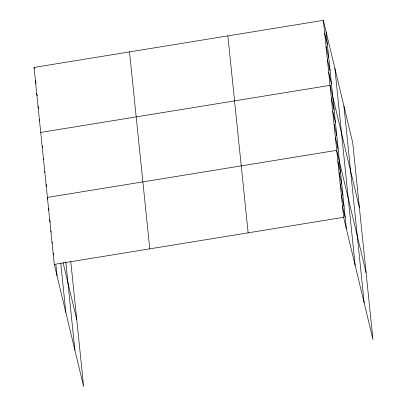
<?xml version="1.0" encoding="UTF-8"?>
<svg xmlns="http://www.w3.org/2000/svg" width="407" height="407" viewBox="0 0 407 407"><rect width="100%" height="100%" fill="white"/><g stroke="black" fill="none" stroke-linecap="round" stroke-linejoin="round"><path stroke-width="0.61" d="M70.772 261.508L83.649 386.65L54.294 264.382L34.035 67.44L323.351 20.35L352.706 142.618L372.965 339.56L343.61 217.292L323.351 20.35M40.72 132.433L330.036 85.343L359.391 207.606M54.294 264.382L343.61 217.292M324.689 33.349L327.421 44.739M326.027 46.347L328.759 57.738M327.36 59.346L330.097 70.737M328.698 72.344L331.435 83.735M331.374 98.341L334.111 109.732M332.712 111.34L335.444 122.731M334.05 124.339L336.782 135.729M335.388 137.337L338.12 148.728M366.076 272.598L336.721 150.336L47.405 197.426L47.838 199.221M337.871 161.493L340.608 172.883M339.021 172.654L341.753 184.045M340.166 183.811L342.903 195.207M341.315 194.973L344.052 206.364M342.465 206.135L345.197 217.526M34.035 67.44L34.32 68.641M35.373 80.438L36.091 83.435M36.711 93.437L37.286 95.833M38.044 106.436L38.477 108.231M39.382 119.434L39.672 120.635M42.201 146.032L42.491 147.227M43.396 158.43L43.681 159.625M44.734 171.428L45.019 172.624M46.067 184.427L46.647 186.823M63.029 262.484L76.76 319.688M48.555 208.582L48.988 210.383M49.705 219.744L50.28 222.141M50.85 230.901L51.14 232.102M51.999 242.063L52.289 243.264M53.149 253.225L53.582 255.021M343.92 106.029L364.184 302.971M334.869 68.33L355.133 265.272M326.083 31.741L346.347 228.688M227.874 35.887L248.138 232.835M129.507 51.903L149.771 248.845M65.812 262.057L74.868 350.061M60.775 263.385L65.817 312.362M55.881 264.616L57.031 275.778"/></g></svg>
